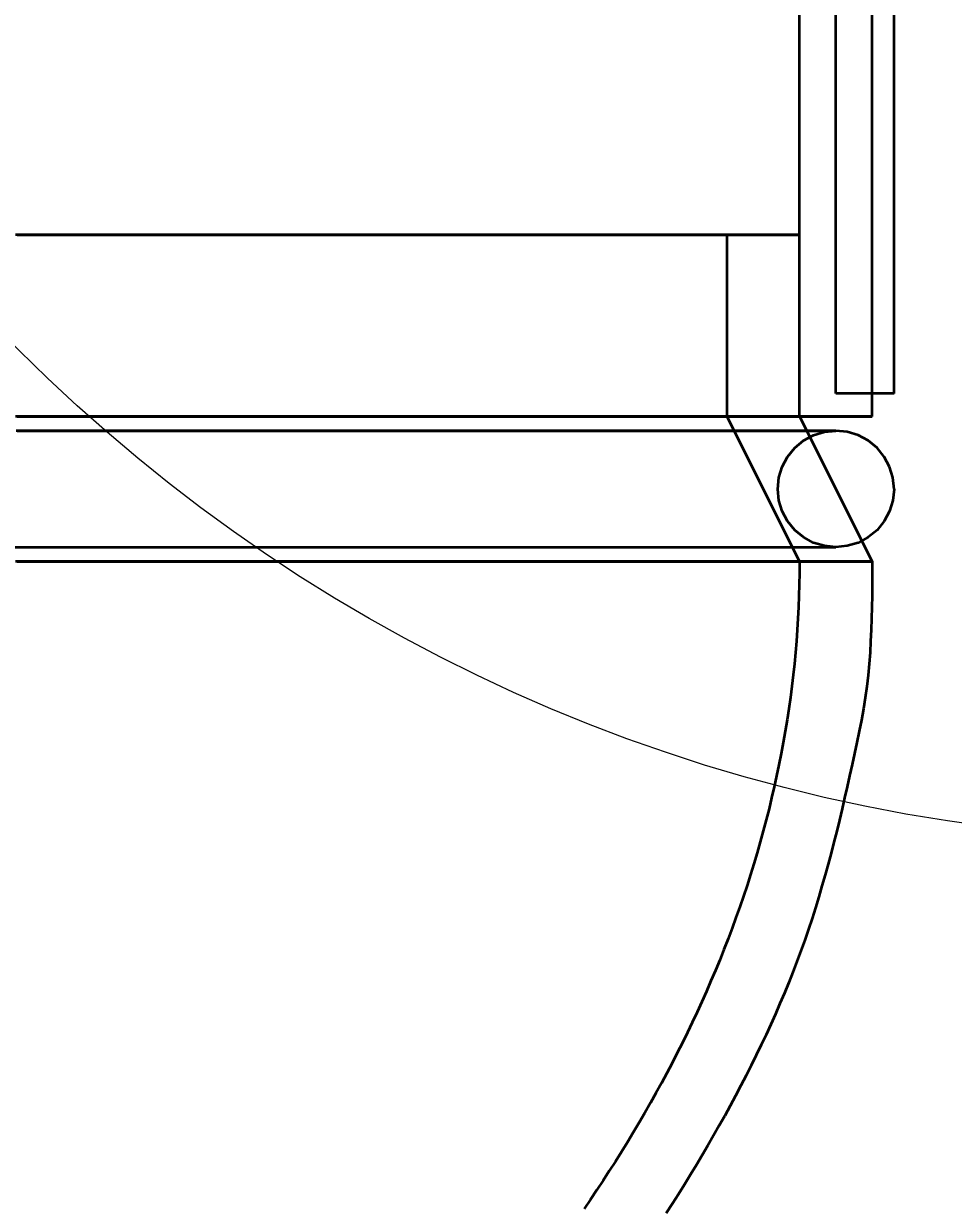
# Model space of a CAD drawing. Header units: millimetres. Extents: x 0 to 2208, y 0 to 420.
# Drawn here: x 199.51 to 203.6, y 151.53 to 156.75 of the extents above; entities that cross this region are included whole.
import ezdxf

# ---------------------------------------------------------------- set-up
doc = ezdxf.new("R2010")
doc.units = ezdxf.units.MM
doc.linetypes.add('IRAM-E-TRAZOS', pattern=[5, 4, -1])
for name, color, linetype, lineweight in [('01-VISIBLE', 7, 'CONTINUOUS', 70), ('02-OCULTA', 4, 'IRAM-E-TRAZOS', 35), ('04-COTA', 3, 'CONTINUOUS', 18), ('08-FINA', 5, 'CONTINUOUS', 18)]:
    doc.layers.add(name, color=color, linetype=linetype, lineweight=lineweight)
doc.styles.add('ISO3098', font='isocpeur.ttf')
doc.dimstyles.new('FLAMA-IRAM', dxfattribs={"dimtxt": 3.5, "dimasz": 3.5, "dimexe": 2, "dimexo": 1.5, "dimgap": 1, "dimtad": 1, "dimdec": 1, "dimtxsty": 'ISO3098', "dimblk": 'IRAM_FLECHA', "dimblk1": 'IRAM_FLECHA', "dimblk2": 'IRAM_FLECHA', "dimcen": 2.5, "dimclrd": 256, "dimclre": 256, "dimclrt": 256, "dimazin": 3, "dimtfac": 1, "dimtmove": 0, "dimatfit": 3, "dimlwd": 18, "dimlwe": 18})

# ---------------------------------------------------------------- blocks, each defined once
blk = doc.blocks.new('IRAM_FLECHA')
blk.add_solid([(0, 0), (-1, 0.125), (-1, -0.125)])

msp = doc.modelspace()

# ---------------------------------------------------------------- linework, layer by layer
at = {"layer": '01-VISIBLE'}
for radius in [15, 10.8, 10.6]:
    msp.add_circle((206.5159, 158.7659), radius, dxfattribs=at)
at = {"layer": '02-OCULTA'}
for p, q in [((202.9259, 155.0159), (202.9259, 204.3159)), ((203.0859, 155.1159), (203.0859, 204.2159)), ((203.0859, 155.1159), (203.0859, 204.2159)), ((203.2459, 155.0159), (203.2459, 204.2159)), ((203.3419, 155.1159), (203.3419, 204.2159)), ((203.3419, 155.1159), (203.3419, 173.4263)), ((202.6059, 155.8159), (202.6059, 155.0159)), ((202.9259, 155.0159), (202.9259, 155.8159)), ((203.3419, 155.1159), (203.0859, 155.1159)), ((203.3419, 155.1159), (203.0859, 155.1159)), ((202.6059, 155.0159), (202.9259, 154.3759)), ((202.9259, 155.0159), (203.2459, 154.3759))]:
    msp.add_line(p, q, dxfattribs=at)
for points in [[(202.9259, 155.8159), (202.8759, 155.8159), (202.8259, 155.8159), (202.7759, 155.8159), (202.7259, 155.8159), (202.6758, 155.8159), (202.6258, 155.8159), (202.5758, 155.8159), (202.5258, 155.8159), (202.4758, 155.8159), (202.4258, 155.8159), (202.3757, 155.8159), (202.3257, 155.8159), (202.2757, 155.8159), (202.2257, 155.8159), (202.1757, 155.8159), (202.1256, 155.8159), (202.0756, 155.8159), (202.0256, 155.8159), (201.9756, 155.8159), (201.9256, 155.8159), (201.8755, 155.8159), (201.8255, 155.8159), (201.7755, 155.8159), (201.7255, 155.8159), (201.6755, 155.8159), (201.6255, 155.8159), (201.5754, 155.8159), (201.5254, 155.8159), (201.4754, 155.8159), (201.4254, 155.8159), (201.3754, 155.8159), (201.3253, 155.8159), (201.2753, 155.8159), (201.2253, 155.8159), (201.1753, 155.8159), (201.1253, 155.8159), (201.0753, 155.8159), (201.0252, 155.8159), (200.9752, 155.8159), (200.9252, 155.8159), (200.8752, 155.8159), (200.8252, 155.8159), (200.7751, 155.8159), (200.7251, 155.8159), (200.6751, 155.8159), (200.6251, 155.8159), (200.5751, 155.8159), (200.525, 155.8159), (200.475, 155.8159), (200.425, 155.8159), (200.375, 155.8159), (200.325, 155.8159), (200.275, 155.8159), (200.2249, 155.8159), (200.1749, 155.8159), (200.1249, 155.8159), (200.0749, 155.8159), (200.0249, 155.8159), (199.9748, 155.8159), (199.9248, 155.8159), (199.8748, 155.8159), (199.8248, 155.8159), (199.7748, 155.8159), (199.7248, 155.8159), (199.6747, 155.8159), (199.6247, 155.8159), (199.5747, 155.8159), (199.5247, 155.8159), (199.4747, 155.8159)], [(199.4822, 155.8159), (199.5497, 155.8159), (199.6172, 155.8159), (199.6847, 155.8159), (199.7523, 155.8159), (199.8198, 155.8159), (199.8873, 155.8159), (199.9548, 155.8159), (200.0224, 155.8159), (200.0899, 155.8159), (200.1574, 155.8159), (200.2249, 155.8159), (200.2925, 155.8159), (200.36, 155.8159), (200.4275, 155.8159), (200.495, 155.8159), (200.5626, 155.8159), (200.6301, 155.8159), (200.6976, 155.8159), (200.7651, 155.8159), (200.8327, 155.8159), (200.9002, 155.8159), (200.9677, 155.8159), (201.0352, 155.8159), (201.1028, 155.8159), (201.1703, 155.8159), (201.2378, 155.8159), (201.3053, 155.8159), (201.3729, 155.8159), (201.4404, 155.8159), (201.5079, 155.8159), (201.5754, 155.8159), (201.643, 155.8159), (201.7105, 155.8159), (201.778, 155.8159), (201.8455, 155.8159), (201.9131, 155.8159), (201.9806, 155.8159), (202.0481, 155.8159), (202.1156, 155.8159), (202.1832, 155.8159), (202.2507, 155.8159), (202.3182, 155.8159), (202.3857, 155.8159), (202.4533, 155.8159), (202.5208, 155.8159), (202.5883, 155.8159), (202.6558, 155.8159), (202.7234, 155.8159), (202.7909, 155.8159), (202.8584, 155.8159), (202.9259, 155.8159)], [(202.6059, 155.8159), (202.5558, 155.8159), (202.5057, 155.8159), (202.4555, 155.8159), (202.4054, 155.8159), (202.3553, 155.8159), (202.3051, 155.8159), (202.255, 155.8159), (202.2049, 155.8159), (202.1547, 155.8159), (202.1046, 155.8159), (202.0545, 155.8159), (202.0043, 155.8159), (201.9542, 155.8159), (201.9041, 155.8159), (201.8539, 155.8159), (201.8038, 155.8159), (201.7537, 155.8159), (201.7035, 155.8159), (201.6534, 155.8159), (201.6033, 155.8159), (201.5531, 155.8159), (201.503, 155.8159), (201.4529, 155.8159), (201.4027, 155.8159), (201.3526, 155.8159), (201.3025, 155.8159), (201.2523, 155.8159), (201.2022, 155.8159), (201.1521, 155.8159), (201.1019, 155.8159), (201.0518, 155.8159), (201.0017, 155.8159), (200.9515, 155.8159), (200.9014, 155.8159), (200.8513, 155.8159), (200.8011, 155.8159), (200.751, 155.8159), (200.7009, 155.8159), (200.6507, 155.8159), (200.6006, 155.8159), (200.5505, 155.8159), (200.5003, 155.8159), (200.4502, 155.8159), (200.4001, 155.8159), (200.3499, 155.8159), (200.2998, 155.8159), (200.2497, 155.8159), (200.1995, 155.8159), (200.1494, 155.8159), (200.0993, 155.8159), (200.0492, 155.8159), (199.999, 155.8159), (199.9489, 155.8159), (199.8988, 155.8159), (199.8486, 155.8159), (199.7985, 155.8159), (199.7484, 155.8159), (199.6982, 155.8159), (199.6481, 155.8159), (199.598, 155.8159), (199.5478, 155.8159), (199.4977, 155.8159)], [(199.5075, 155.8159), (199.5734, 155.8159), (199.6393, 155.8159), (199.7052, 155.8159), (199.7712, 155.8159), (199.8371, 155.8159), (199.903, 155.8159), (199.9689, 155.8159), (200.0349, 155.8159), (200.1008, 155.8159), (200.1667, 155.8159), (200.2326, 155.8159), (200.2986, 155.8159), (200.3645, 155.8159), (200.4304, 155.8159), (200.4963, 155.8159), (200.5623, 155.8159), (200.6282, 155.8159), (200.6941, 155.8159), (200.76, 155.8159), (200.826, 155.8159), (200.8919, 155.8159), (200.9578, 155.8159), (201.0237, 155.8159), (201.0897, 155.8159), (201.1556, 155.8159), (201.2215, 155.8159), (201.2874, 155.8159), (201.3534, 155.8159), (201.4193, 155.8159), (201.4852, 155.8159), (201.5511, 155.8159), (201.6171, 155.8159), (201.683, 155.8159), (201.7489, 155.8159), (201.8148, 155.8159), (201.8808, 155.8159), (201.9467, 155.8159), (202.0126, 155.8159), (202.0785, 155.8159), (202.1445, 155.8159), (202.2104, 155.8159), (202.2763, 155.8159), (202.3422, 155.8159), (202.4082, 155.8159), (202.4741, 155.8159), (202.54, 155.8159), (202.6059, 155.8159)], [(202.9259, 155.0159), (202.8759, 155.0159), (202.8259, 155.0159), (202.7759, 155.0159), (202.7259, 155.0159), (202.6758, 155.0159), (202.6258, 155.0159), (202.5758, 155.0159), (202.5258, 155.0159), (202.4758, 155.0159), (202.4258, 155.0159), (202.3757, 155.0159), (202.3257, 155.0159), (202.2757, 155.0159), (202.2257, 155.0159), (202.1757, 155.0159), (202.1256, 155.0159), (202.0756, 155.0159), (202.0256, 155.0159), (201.9756, 155.0159), (201.9256, 155.0159), (201.8755, 155.0159), (201.8255, 155.0159), (201.7755, 155.0159), (201.7255, 155.0159), (201.6755, 155.0159), (201.6255, 155.0159), (201.5754, 155.0159), (201.5254, 155.0159), (201.4754, 155.0159), (201.4254, 155.0159), (201.3754, 155.0159), (201.3253, 155.0159), (201.2753, 155.0159), (201.2253, 155.0159), (201.1753, 155.0159), (201.1253, 155.0159), (201.0753, 155.0159), (201.0252, 155.0159), (200.9752, 155.0159), (200.9252, 155.0159), (200.8752, 155.0159), (200.8252, 155.0159), (200.7751, 155.0159), (200.7251, 155.0159), (200.6751, 155.0159), (200.6251, 155.0159), (200.5751, 155.0159), (200.525, 155.0159), (200.475, 155.0159), (200.425, 155.0159), (200.375, 155.0159), (200.325, 155.0159), (200.275, 155.0159), (200.2249, 155.0159), (200.1749, 155.0159), (200.1249, 155.0159), (200.0749, 155.0159), (200.0249, 155.0159), (199.9748, 155.0159), (199.9248, 155.0159), (199.8748, 155.0159), (199.8248, 155.0159), (199.7748, 155.0159), (199.7248, 155.0159), (199.6747, 155.0159), (199.6247, 155.0159), (199.5747, 155.0159), (199.5247, 155.0159), (199.4747, 155.0159)], [(202.9259, 155.0159), (202.8759, 155.0159), (202.8259, 155.0159), (202.7759, 155.0159), (202.7259, 155.0159), (202.6758, 155.0159), (202.6258, 155.0159), (202.5758, 155.0159), (202.5258, 155.0159), (202.4758, 155.0159), (202.4258, 155.0159), (202.3757, 155.0159), (202.3257, 155.0159), (202.2757, 155.0159), (202.2257, 155.0159), (202.1757, 155.0159), (202.1256, 155.0159), (202.0756, 155.0159), (202.0256, 155.0159), (201.9756, 155.0159), (201.9256, 155.0159), (201.8755, 155.0159), (201.8255, 155.0159), (201.7755, 155.0159), (201.7255, 155.0159), (201.6755, 155.0159), (201.6255, 155.0159), (201.5754, 155.0159), (201.5254, 155.0159), (201.4754, 155.0159), (201.4254, 155.0159), (201.3754, 155.0159), (201.3253, 155.0159), (201.2753, 155.0159), (201.2253, 155.0159), (201.1753, 155.0159), (201.1253, 155.0159), (201.0753, 155.0159), (201.0252, 155.0159), (200.9752, 155.0159), (200.9252, 155.0159), (200.8752, 155.0159), (200.8252, 155.0159), (200.7751, 155.0159), (200.7251, 155.0159), (200.6751, 155.0159), (200.6251, 155.0159), (200.5751, 155.0159), (200.525, 155.0159), (200.475, 155.0159), (200.425, 155.0159), (200.375, 155.0159), (200.325, 155.0159), (200.275, 155.0159), (200.2249, 155.0159), (200.1749, 155.0159), (200.1249, 155.0159), (200.0749, 155.0159), (200.0249, 155.0159), (199.9748, 155.0159), (199.9248, 155.0159), (199.8748, 155.0159), (199.8248, 155.0159), (199.7748, 155.0159), (199.7248, 155.0159), (199.6747, 155.0159), (199.6247, 155.0159), (199.5747, 155.0159), (199.5247, 155.0159), (199.4747, 155.0159)], [(199.4822, 155.0159), (199.5497, 155.0159), (199.6172, 155.0159), (199.6847, 155.0159), (199.7523, 155.0159), (199.8198, 155.0159), (199.8873, 155.0159), (199.9548, 155.0159), (200.0224, 155.0159), (200.0899, 155.0159), (200.1574, 155.0159), (200.2249, 155.0159), (200.2925, 155.0159), (200.36, 155.0159), (200.4275, 155.0159), (200.495, 155.0159), (200.5626, 155.0159), (200.6301, 155.0159), (200.6976, 155.0159), (200.7651, 155.0159), (200.8327, 155.0159), (200.9002, 155.0159), (200.9677, 155.0159), (201.0352, 155.0159), (201.1028, 155.0159), (201.1703, 155.0159), (201.2378, 155.0159), (201.3053, 155.0159), (201.3729, 155.0159), (201.4404, 155.0159), (201.5079, 155.0159), (201.5754, 155.0159), (201.643, 155.0159), (201.7105, 155.0159), (201.778, 155.0159), (201.8455, 155.0159), (201.9131, 155.0159), (201.9806, 155.0159), (202.0481, 155.0159), (202.1156, 155.0159), (202.1832, 155.0159), (202.2507, 155.0159), (202.3182, 155.0159), (202.3857, 155.0159), (202.4533, 155.0159), (202.5208, 155.0159), (202.5883, 155.0159), (202.6558, 155.0159), (202.7234, 155.0159), (202.7909, 155.0159), (202.8584, 155.0159), (202.9259, 155.0159)], [(199.4822, 155.0159), (199.5497, 155.0159), (199.6172, 155.0159), (199.6847, 155.0159), (199.7523, 155.0159), (199.8198, 155.0159), (199.8873, 155.0159), (199.9548, 155.0159), (200.0224, 155.0159), (200.0899, 155.0159), (200.1574, 155.0159), (200.2249, 155.0159), (200.2925, 155.0159), (200.36, 155.0159), (200.4275, 155.0159), (200.495, 155.0159), (200.5626, 155.0159), (200.6301, 155.0159), (200.6976, 155.0159), (200.7651, 155.0159), (200.8327, 155.0159), (200.9002, 155.0159), (200.9677, 155.0159), (201.0352, 155.0159), (201.1028, 155.0159), (201.1703, 155.0159), (201.2378, 155.0159), (201.3053, 155.0159), (201.3729, 155.0159), (201.4404, 155.0159), (201.5079, 155.0159), (201.5754, 155.0159), (201.643, 155.0159), (201.7105, 155.0159), (201.778, 155.0159), (201.8455, 155.0159), (201.9131, 155.0159), (201.9806, 155.0159), (202.0481, 155.0159), (202.1156, 155.0159), (202.1832, 155.0159), (202.2507, 155.0159), (202.3182, 155.0159), (202.3857, 155.0159), (202.4533, 155.0159), (202.5208, 155.0159), (202.5883, 155.0159), (202.6558, 155.0159), (202.7234, 155.0159), (202.7909, 155.0159), (202.8584, 155.0159), (202.9259, 155.0159)], [(203.2459, 155.0159), (203.1958, 155.0159), (203.1458, 155.0159), (203.0957, 155.0159), (203.0456, 155.0159), (202.9955, 155.0159), (202.9454, 155.0159), (202.8953, 155.0159), (202.8452, 155.0159), (202.7951, 155.0159), (202.745, 155.0159), (202.6949, 155.0159), (202.6449, 155.0159), (202.5948, 155.0159), (202.5447, 155.0159), (202.4946, 155.0159), (202.4445, 155.0159), (202.3944, 155.0159), (202.3443, 155.0159), (202.2942, 155.0159), (202.2441, 155.0159), (202.194, 155.0159), (202.1439, 155.0159), (202.0939, 155.0159), (202.0438, 155.0159), (201.9937, 155.0159), (201.9436, 155.0159), (201.8935, 155.0159), (201.8434, 155.0159), (201.7933, 155.0159), (201.7432, 155.0159), (201.6931, 155.0159), (201.643, 155.0159), (201.5929, 155.0159), (201.5429, 155.0159), (201.4928, 155.0159), (201.4427, 155.0159), (201.3926, 155.0159), (201.3425, 155.0159), (201.2924, 155.0159), (201.2423, 155.0159), (201.1922, 155.0159), (201.1421, 155.0159), (201.092, 155.0159), (201.042, 155.0159), (200.9919, 155.0159), (200.9418, 155.0159), (200.8917, 155.0159), (200.8416, 155.0159), (200.7915, 155.0159), (200.7414, 155.0159), (200.6913, 155.0159), (200.6412, 155.0159), (200.5911, 155.0159), (200.541, 155.0159), (200.491, 155.0159), (200.4409, 155.0159), (200.3908, 155.0159), (200.3407, 155.0159), (200.2906, 155.0159), (200.2405, 155.0159), (200.1904, 155.0159), (200.1403, 155.0159), (200.0902, 155.0159), (200.0401, 155.0159), (199.99, 155.0159), (199.94, 155.0159), (199.8899, 155.0159), (199.8398, 155.0159), (199.7897, 155.0159), (199.7396, 155.0159), (199.6895, 155.0159), (199.6394, 155.0159), (199.5893, 155.0159), (199.5392, 155.0159), (199.4891, 155.0159)], [(199.4947, 155.0159), (199.5447, 155.0159), (199.5947, 155.0159), (199.6448, 155.0159), (199.6948, 155.0159), (199.7448, 155.0159), (199.7948, 155.0159), (199.8448, 155.0159), (199.8948, 155.0159), (199.9449, 155.0159), (199.9949, 155.0159), (200.0449, 155.0159), (200.0949, 155.0159), (200.1449, 155.0159), (200.1949, 155.0159), (200.245, 155.0159), (200.295, 155.0159), (200.345, 155.0159), (200.395, 155.0159), (200.445, 155.0159), (200.495, 155.0159), (200.5451, 155.0159), (200.5951, 155.0159), (200.6451, 155.0159), (200.6951, 155.0159), (200.7451, 155.0159), (200.7951, 155.0159), (200.8452, 155.0159), (200.8952, 155.0159), (200.9452, 155.0159), (200.9952, 155.0159), (201.0452, 155.0159), (201.0952, 155.0159), (201.1452, 155.0159), (201.1953, 155.0159), (201.2453, 155.0159), (201.2953, 155.0159), (201.3453, 155.0159), (201.3953, 155.0159), (201.4453, 155.0159), (201.4954, 155.0159), (201.5454, 155.0159), (201.5954, 155.0159), (201.6454, 155.0159), (201.6954, 155.0159), (201.7454, 155.0159), (201.7955, 155.0159), (201.8455, 155.0159), (201.8955, 155.0159), (201.9455, 155.0159), (201.9955, 155.0159), (202.0455, 155.0159), (202.0956, 155.0159), (202.1456, 155.0159), (202.1956, 155.0159), (202.2456, 155.0159), (202.2956, 155.0159), (202.3456, 155.0159), (202.3957, 155.0159), (202.4457, 155.0159), (202.4957, 155.0159), (202.5457, 155.0159), (202.5957, 155.0159), (202.6457, 155.0159), (202.6958, 155.0159), (202.7458, 155.0159), (202.7958, 155.0159), (202.8458, 155.0159), (202.8958, 155.0159), (202.9458, 155.0159), (202.9959, 155.0159), (203.0459, 155.0159), (203.0959, 155.0159), (203.1459, 155.0159), (203.1959, 155.0159), (203.2459, 155.0159)], [(202.6059, 155.0159), (202.5558, 155.0159), (202.5057, 155.0159), (202.4555, 155.0159), (202.4054, 155.0159), (202.3553, 155.0159), (202.3051, 155.0159), (202.255, 155.0159), (202.2049, 155.0159), (202.1547, 155.0159), (202.1046, 155.0159), (202.0545, 155.0159), (202.0043, 155.0159), (201.9542, 155.0159), (201.9041, 155.0159), (201.8539, 155.0159), (201.8038, 155.0159), (201.7537, 155.0159), (201.7035, 155.0159), (201.6534, 155.0159), (201.6033, 155.0159), (201.5531, 155.0159), (201.503, 155.0159), (201.4529, 155.0159), (201.4027, 155.0159), (201.3526, 155.0159), (201.3025, 155.0159), (201.2523, 155.0159), (201.2022, 155.0159), (201.1521, 155.0159), (201.1019, 155.0159), (201.0518, 155.0159), (201.0017, 155.0159), (200.9515, 155.0159), (200.9014, 155.0159), (200.8513, 155.0159), (200.8011, 155.0159), (200.751, 155.0159), (200.7009, 155.0159), (200.6507, 155.0159), (200.6006, 155.0159), (200.5505, 155.0159), (200.5003, 155.0159), (200.4502, 155.0159), (200.4001, 155.0159), (200.3499, 155.0159), (200.2998, 155.0159), (200.2497, 155.0159), (200.1995, 155.0159), (200.1494, 155.0159), (200.0993, 155.0159), (200.0492, 155.0159), (199.999, 155.0159), (199.9489, 155.0159), (199.8988, 155.0159), (199.8486, 155.0159), (199.7985, 155.0159), (199.7484, 155.0159), (199.6982, 155.0159), (199.6481, 155.0159), (199.598, 155.0159), (199.5478, 155.0159), (199.4977, 155.0159)], [(199.5075, 155.0159), (199.5734, 155.0159), (199.6393, 155.0159), (199.7052, 155.0159), (199.7712, 155.0159), (199.8371, 155.0159), (199.903, 155.0159), (199.9689, 155.0159), (200.0349, 155.0159), (200.1008, 155.0159), (200.1667, 155.0159), (200.2326, 155.0159), (200.2986, 155.0159), (200.3645, 155.0159), (200.4304, 155.0159), (200.4963, 155.0159), (200.5623, 155.0159), (200.6282, 155.0159), (200.6941, 155.0159), (200.76, 155.0159), (200.826, 155.0159), (200.8919, 155.0159), (200.9578, 155.0159), (201.0237, 155.0159), (201.0897, 155.0159), (201.1556, 155.0159), (201.2215, 155.0159), (201.2874, 155.0159), (201.3534, 155.0159), (201.4193, 155.0159), (201.4852, 155.0159), (201.5511, 155.0159), (201.6171, 155.0159), (201.683, 155.0159), (201.7489, 155.0159), (201.8148, 155.0159), (201.8808, 155.0159), (201.9467, 155.0159), (202.0126, 155.0159), (202.0785, 155.0159), (202.1445, 155.0159), (202.2104, 155.0159), (202.2763, 155.0159), (202.3422, 155.0159), (202.4082, 155.0159), (202.4741, 155.0159), (202.54, 155.0159), (202.6059, 155.0159)], [(203.0859, 154.9519), (203.0358, 154.9519), (202.9857, 154.9519), (202.9356, 154.9519), (202.8855, 154.9519), (202.8354, 154.9519), (202.7852, 154.9519), (202.7351, 154.9519), (202.685, 154.9519), (202.6349, 154.9519), (202.5847, 154.9519), (202.5346, 154.9519), (202.4845, 154.9519), (202.4344, 154.9519), (202.3843, 154.9519), (202.3341, 154.9519), (202.284, 154.9519), (202.2339, 154.9519), (202.1838, 154.9519), (202.1336, 154.9519), (202.0835, 154.9519), (202.0334, 154.9519), (201.9833, 154.9519), (201.9331, 154.9519), (201.883, 154.9519), (201.8329, 154.9519), (201.7828, 154.9519), (201.7327, 154.9519), (201.6825, 154.9519), (201.6324, 154.9519), (201.5823, 154.9519), (201.5322, 154.9519), (201.482, 154.9519), (201.4319, 154.9519), (201.3818, 154.9519), (201.3317, 154.9519), (201.2815, 154.9519), (201.2314, 154.9519), (201.1813, 154.9519), (201.1312, 154.9519), (201.081, 154.9519), (201.0309, 154.9519), (200.9808, 154.9519), (200.9307, 154.9519), (200.8806, 154.9519), (200.8304, 154.9519), (200.7803, 154.9519), (200.7302, 154.9519), (200.6801, 154.9519), (200.6299, 154.9519), (200.5798, 154.9519), (200.5297, 154.9519), (200.4796, 154.9519), (200.4295, 154.9519), (200.3793, 154.9519), (200.3292, 154.9519), (200.2791, 154.9519), (200.229, 154.9519), (200.1788, 154.9519), (200.1287, 154.9519), (200.0786, 154.9519), (200.0285, 154.9519), (199.9784, 154.9519), (199.9282, 154.9519), (199.8781, 154.9519), (199.828, 154.9519), (199.7779, 154.9519), (199.7277, 154.9519), (199.6776, 154.9519), (199.6275, 154.9519), (199.5774, 154.9519), (199.5273, 154.9519), (199.4771, 154.9519)], [(199.482, 154.9519), (199.532, 154.9519), (199.5821, 154.9519), (199.6321, 154.9519), (199.6822, 154.9519), (199.7323, 154.9519), (199.7823, 154.9519), (199.8324, 154.9519), (199.8824, 154.9519), (199.9325, 154.9519), (199.9825, 154.9519), (200.0326, 154.9519), (200.0826, 154.9519), (200.1327, 154.9519), (200.1828, 154.9519), (200.2328, 154.9519), (200.2829, 154.9519), (200.3329, 154.9519), (200.383, 154.9519), (200.433, 154.9519), (200.4831, 154.9519), (200.5331, 154.9519), (200.5832, 154.9519), (200.6332, 154.9519), (200.6833, 154.9519), (200.7334, 154.9519), (200.7834, 154.9519), (200.8335, 154.9519), (200.8835, 154.9519), (200.9336, 154.9519), (200.9836, 154.9519), (201.0337, 154.9519), (201.0837, 154.9519), (201.1338, 154.9519), (201.1838, 154.9519), (201.2339, 154.9519), (201.284, 154.9519), (201.334, 154.9519), (201.3841, 154.9519), (201.4341, 154.9519), (201.4842, 154.9519), (201.5342, 154.9519), (201.5843, 154.9519), (201.6343, 154.9519), (201.6844, 154.9519), (201.7345, 154.9519), (201.7845, 154.9519), (201.8346, 154.9519), (201.8846, 154.9519), (201.9347, 154.9519), (201.9847, 154.9519), (202.0348, 154.9519), (202.0848, 154.9519), (202.1349, 154.9519), (202.1849, 154.9519), (202.235, 154.9519), (202.2851, 154.9519), (202.3351, 154.9519), (202.3852, 154.9519), (202.4352, 154.9519), (202.4853, 154.9519), (202.5353, 154.9519), (202.5854, 154.9519), (202.6354, 154.9519), (202.6855, 154.9519), (202.7356, 154.9519), (202.7856, 154.9519), (202.8357, 154.9519), (202.8857, 154.9519), (202.9358, 154.9519), (202.9858, 154.9519), (203.0359, 154.9519), (203.0859, 154.9519)], [(203.0859, 154.4399), (203.036, 154.4449), (202.988, 154.4594), (202.9437, 154.4831), (202.9049, 154.5149), (202.8731, 154.5537), (202.8494, 154.598), (202.8349, 154.646), (202.8299, 154.6959), (202.8349, 154.7459), (202.8494, 154.7939), (202.8731, 154.8382), (202.9049, 154.877), (202.9437, 154.9088), (202.988, 154.9325), (203.036, 154.947), (203.0859, 154.9519)], [(203.3419, 154.6959), (203.337, 154.7459), (203.3225, 154.7939), (203.2988, 154.8382), (203.267, 154.877), (203.2282, 154.9088), (203.1839, 154.9325), (203.1359, 154.947), (203.0859, 154.9519)], [(203.3419, 154.6959), (203.337, 154.646), (203.3225, 154.598), (203.2988, 154.5537), (203.267, 154.5149), (203.2282, 154.4831), (203.1839, 154.4594), (203.1359, 154.4449), (203.0859, 154.4399)], [(199.4647, 154.4399), (199.533, 154.4399), (199.6014, 154.4399), (199.6697, 154.4399), (199.738, 154.4399), (199.8063, 154.4399), (199.8747, 154.4399), (199.943, 154.4399), (200.0113, 154.4399), (200.0796, 154.4399), (200.148, 154.4399), (200.2163, 154.4399), (200.2846, 154.4399), (200.3529, 154.4399), (200.4213, 154.4399), (200.4896, 154.4399), (200.5579, 154.4399), (200.6262, 154.4399), (200.6946, 154.4399), (200.7629, 154.4399), (200.8312, 154.4399), (200.8995, 154.4399), (200.9679, 154.4399), (201.0362, 154.4399), (201.1045, 154.4399), (201.1728, 154.4399), (201.2412, 154.4399), (201.3095, 154.4399), (201.3778, 154.4399), (201.4461, 154.4399), (201.5145, 154.4399), (201.5828, 154.4399), (201.6511, 154.4399), (201.7194, 154.4399), (201.7878, 154.4399), (201.8561, 154.4399), (201.9244, 154.4399), (201.9927, 154.4399), (202.0611, 154.4399), (202.1294, 154.4399), (202.1977, 154.4399), (202.266, 154.4399), (202.3344, 154.4399), (202.4027, 154.4399), (202.471, 154.4399), (202.5393, 154.4399), (202.6077, 154.4399), (202.676, 154.4399), (202.7443, 154.4399), (202.8126, 154.4399), (202.881, 154.4399), (202.9493, 154.4399), (203.0176, 154.4399), (203.0859, 154.4399)], [(199.482, 154.4399), (199.532, 154.4399), (199.5821, 154.4399), (199.6321, 154.4399), (199.6822, 154.4399), (199.7323, 154.4399), (199.7823, 154.4399), (199.8324, 154.4399), (199.8824, 154.4399), (199.9325, 154.4399), (199.9825, 154.4399), (200.0326, 154.4399), (200.0826, 154.4399), (200.1327, 154.4399), (200.1828, 154.4399), (200.2328, 154.4399), (200.2829, 154.4399), (200.3329, 154.4399), (200.383, 154.4399), (200.433, 154.4399), (200.4831, 154.4399), (200.5331, 154.4399), (200.5832, 154.4399), (200.6332, 154.4399), (200.6833, 154.4399), (200.7334, 154.4399), (200.7834, 154.4399), (200.8335, 154.4399), (200.8835, 154.4399), (200.9336, 154.4399), (200.9836, 154.4399), (201.0337, 154.4399), (201.0837, 154.4399), (201.1338, 154.4399), (201.1838, 154.4399), (201.2339, 154.4399), (201.284, 154.4399), (201.334, 154.4399), (201.3841, 154.4399), (201.4341, 154.4399), (201.4842, 154.4399), (201.5342, 154.4399), (201.5843, 154.4399), (201.6343, 154.4399), (201.6844, 154.4399), (201.7345, 154.4399), (201.7845, 154.4399), (201.8346, 154.4399), (201.8846, 154.4399), (201.9347, 154.4399), (201.9847, 154.4399), (202.0348, 154.4399), (202.0848, 154.4399), (202.1349, 154.4399), (202.1849, 154.4399), (202.235, 154.4399), (202.2851, 154.4399), (202.3351, 154.4399), (202.3852, 154.4399), (202.4352, 154.4399), (202.4853, 154.4399), (202.5353, 154.4399), (202.5854, 154.4399), (202.6354, 154.4399), (202.6855, 154.4399), (202.7356, 154.4399), (202.7856, 154.4399), (202.8357, 154.4399), (202.8857, 154.4399), (202.9358, 154.4399), (202.9858, 154.4399), (203.0359, 154.4399), (203.0859, 154.4399)], [(202.9259, 154.3759), (202.8759, 154.3759), (202.8259, 154.3759), (202.7759, 154.3759), (202.7259, 154.3759), (202.6758, 154.3759), (202.6258, 154.3759), (202.5758, 154.3759), (202.5258, 154.3759), (202.4758, 154.3759), (202.4258, 154.3759), (202.3757, 154.3759), (202.3257, 154.3759), (202.2757, 154.3759), (202.2257, 154.3759), (202.1757, 154.3759), (202.1256, 154.3759), (202.0756, 154.3759), (202.0256, 154.3759), (201.9756, 154.3759), (201.9256, 154.3759), (201.8755, 154.3759), (201.8255, 154.3759), (201.7755, 154.3759), (201.7255, 154.3759), (201.6755, 154.3759), (201.6255, 154.3759), (201.5754, 154.3759), (201.5254, 154.3759), (201.4754, 154.3759), (201.4254, 154.3759), (201.3754, 154.3759), (201.3253, 154.3759), (201.2753, 154.3759), (201.2253, 154.3759), (201.1753, 154.3759), (201.1253, 154.3759), (201.0753, 154.3759), (201.0252, 154.3759), (200.9752, 154.3759), (200.9252, 154.3759), (200.8752, 154.3759), (200.8252, 154.3759), (200.7751, 154.3759), (200.7251, 154.3759), (200.6751, 154.3759), (200.6251, 154.3759), (200.5751, 154.3759), (200.525, 154.3759), (200.475, 154.3759), (200.425, 154.3759), (200.375, 154.3759), (200.325, 154.3759), (200.275, 154.3759), (200.2249, 154.3759), (200.1749, 154.3759), (200.1249, 154.3759), (200.0749, 154.3759), (200.0249, 154.3759), (199.9748, 154.3759), (199.9248, 154.3759), (199.8748, 154.3759), (199.8248, 154.3759), (199.7748, 154.3759), (199.7248, 154.3759), (199.6747, 154.3759), (199.6247, 154.3759), (199.5747, 154.3759), (199.5247, 154.3759), (199.4747, 154.3759)], [(199.4822, 154.3759), (199.5497, 154.3759), (199.6172, 154.3759), (199.6847, 154.3759), (199.7523, 154.3759), (199.8198, 154.3759), (199.8873, 154.3759), (199.9548, 154.3759), (200.0224, 154.3759), (200.0899, 154.3759), (200.1574, 154.3759), (200.2249, 154.3759), (200.2925, 154.3759), (200.36, 154.3759), (200.4275, 154.3759), (200.495, 154.3759), (200.5626, 154.3759), (200.6301, 154.3759), (200.6976, 154.3759), (200.7651, 154.3759), (200.8327, 154.3759), (200.9002, 154.3759), (200.9677, 154.3759), (201.0352, 154.3759), (201.1028, 154.3759), (201.1703, 154.3759), (201.2378, 154.3759), (201.3053, 154.3759), (201.3729, 154.3759), (201.4404, 154.3759), (201.5079, 154.3759), (201.5754, 154.3759), (201.643, 154.3759), (201.7105, 154.3759), (201.778, 154.3759), (201.8455, 154.3759), (201.9131, 154.3759), (201.9806, 154.3759), (202.0481, 154.3759), (202.1156, 154.3759), (202.1832, 154.3759), (202.2507, 154.3759), (202.3182, 154.3759), (202.3857, 154.3759), (202.4533, 154.3759), (202.5208, 154.3759), (202.5883, 154.3759), (202.6558, 154.3759), (202.7234, 154.3759), (202.7909, 154.3759), (202.8584, 154.3759), (202.9259, 154.3759)], [(199.4881, 154.3759), (199.5382, 154.3759), (199.5883, 154.3759), (199.6384, 154.3759), (199.6885, 154.3759), (199.7386, 154.3759), (199.7887, 154.3759), (199.8388, 154.3759), (199.8889, 154.3759), (199.939, 154.3759), (199.9891, 154.3759), (200.0392, 154.3759), (200.0893, 154.3759), (200.1394, 154.3759), (200.1895, 154.3759), (200.2396, 154.3759), (200.2897, 154.3759), (200.3398, 154.3759), (200.3899, 154.3759), (200.4401, 154.3759), (200.4902, 154.3759), (200.5403, 154.3759), (200.5904, 154.3759), (200.6405, 154.3759), (200.6906, 154.3759), (200.7407, 154.3759), (200.7908, 154.3759), (200.8409, 154.3759), (200.891, 154.3759), (200.9411, 154.3759), (200.9912, 154.3759), (201.0413, 154.3759), (201.0914, 154.3759), (201.1415, 154.3759), (201.1916, 154.3759), (201.2417, 154.3759), (201.2918, 154.3759), (201.3419, 154.3759), (201.3921, 154.3759), (201.4422, 154.3759), (201.4923, 154.3759), (201.5424, 154.3759), (201.5925, 154.3759), (201.6426, 154.3759), (201.6927, 154.3759), (201.7428, 154.3759), (201.7929, 154.3759), (201.843, 154.3759), (201.8931, 154.3759), (201.9432, 154.3759), (201.9933, 154.3759), (202.0434, 154.3759), (202.0935, 154.3759), (202.1436, 154.3759), (202.1937, 154.3759), (202.2438, 154.3759), (202.2939, 154.3759), (202.344, 154.3759), (202.3942, 154.3759), (202.4443, 154.3759), (202.4944, 154.3759), (202.5445, 154.3759), (202.5946, 154.3759), (202.6447, 154.3759), (202.6948, 154.3759), (202.7449, 154.3759), (202.795, 154.3759), (202.8451, 154.3759), (202.8952, 154.3759), (202.9453, 154.3759), (202.9954, 154.3759), (203.0455, 154.3759), (203.0956, 154.3759), (203.1457, 154.3759), (203.1958, 154.3759), (203.2459, 154.3759)], [(203.2459, 154.3759), (203.1958, 154.3759), (203.1458, 154.3759), (203.0957, 154.3759), (203.0456, 154.3759), (202.9955, 154.3759), (202.9454, 154.3759), (202.8953, 154.3759), (202.8452, 154.3759), (202.7951, 154.3759), (202.745, 154.3759), (202.6949, 154.3759), (202.6449, 154.3759), (202.5948, 154.3759), (202.5447, 154.3759), (202.4946, 154.3759), (202.4445, 154.3759), (202.3944, 154.3759), (202.3443, 154.3759), (202.2942, 154.3759), (202.2441, 154.3759), (202.194, 154.3759), (202.1439, 154.3759), (202.0939, 154.3759), (202.0438, 154.3759), (201.9937, 154.3759), (201.9436, 154.3759), (201.8935, 154.3759), (201.8434, 154.3759), (201.7933, 154.3759), (201.7432, 154.3759), (201.6931, 154.3759), (201.643, 154.3759), (201.5929, 154.3759), (201.5429, 154.3759), (201.4928, 154.3759), (201.4427, 154.3759), (201.3926, 154.3759), (201.3425, 154.3759), (201.2924, 154.3759), (201.2423, 154.3759), (201.1922, 154.3759), (201.1421, 154.3759), (201.092, 154.3759), (201.042, 154.3759), (200.9919, 154.3759), (200.9418, 154.3759), (200.8917, 154.3759), (200.8416, 154.3759), (200.7915, 154.3759), (200.7414, 154.3759), (200.6913, 154.3759), (200.6412, 154.3759), (200.5911, 154.3759), (200.541, 154.3759), (200.491, 154.3759), (200.4409, 154.3759), (200.3908, 154.3759), (200.3407, 154.3759), (200.2906, 154.3759), (200.2405, 154.3759), (200.1904, 154.3759), (200.1403, 154.3759), (200.0902, 154.3759), (200.0401, 154.3759), (199.99, 154.3759), (199.94, 154.3759), (199.8899, 154.3759), (199.8398, 154.3759), (199.7897, 154.3759), (199.7396, 154.3759), (199.6895, 154.3759), (199.6394, 154.3759), (199.5893, 154.3759), (199.5392, 154.3759), (199.4891, 154.3759)], [(202.9259, 154.3759), (202.9255, 154.3259), (202.9247, 154.2759), (202.9233, 154.2259), (202.9213, 154.176), (202.9189, 154.126), (202.9157, 154.0761), (202.9122, 154.0262), (202.9079, 153.9764), (202.9031, 153.9266), (202.8978, 153.8769), (202.8918, 153.8272), (202.8856, 153.7776), (202.8784, 153.7281), (202.8709, 153.6787), (202.8628, 153.6293), (202.8541, 153.5801), (202.8451, 153.5309), (202.8353, 153.4818), (202.8251, 153.4329), (202.8143, 153.384), (202.803, 153.3353), (202.7914, 153.2867), (202.7789, 153.2382), (202.7662, 153.1899), (202.7528, 153.1417), (202.739, 153.0936), (202.7248, 153.0457), (202.7099, 152.9979), (202.6948, 152.9503), (202.6789, 152.9028), (202.6627, 152.8555), (202.646, 152.8084), (202.6287, 152.7614), (202.6112, 152.7146), (202.5929, 152.668), (202.5744, 152.6216), (202.5553, 152.5754), (202.5358, 152.5293), (202.516, 152.4834), (202.4955, 152.4378), (202.4748, 152.3922), (202.4535, 152.347), (202.4319, 152.3019), (202.4099, 152.257), (202.3874, 152.2123), (202.3646, 152.1678), (202.3413, 152.1236), (202.3177, 152.0795), (202.2937, 152.0356), (202.2692, 151.992), (202.2445, 151.9485), (202.2193, 151.9053), (202.1938, 151.8623), (202.1679, 151.8195), (202.1416, 151.7769), (202.1151, 151.7345), (202.0881, 151.6924), (202.0609, 151.6505), (202.0332, 151.6088), (202.0053, 151.5673), (201.9771, 151.526)], [(203.2459, 154.3759), (203.246, 154.3259), (203.2456, 154.2758), (203.245, 154.2258), (203.244, 154.1758), (203.2427, 154.1257), (203.2411, 154.0757), (203.2389, 154.0257), (203.236, 153.9757), (203.2323, 153.9258), (203.2277, 153.876), (203.2219, 153.8263), (203.215, 153.7767), (203.207, 153.7273), (203.198, 153.678), (203.1884, 153.6289), (203.1783, 153.5799), (203.1678, 153.531), (203.1572, 153.4821), (203.1464, 153.4332), (203.1354, 153.3844), (203.1243, 153.3356), (203.1129, 153.2868), (203.1013, 153.2381), (203.0894, 153.1895), (203.0771, 153.141), (203.0645, 153.0926), (203.0515, 153.0443), (203.038, 152.996), (203.0243, 152.9479), (203.0102, 152.8999), (202.9957, 152.852), (202.9808, 152.8042), (202.965, 152.7567), (202.9487, 152.7094), (202.9319, 152.6622), (202.9146, 152.6153), (202.8967, 152.5685), (202.8782, 152.522), (202.8593, 152.4757), (202.8398, 152.4296), (202.8198, 152.3837), (202.7993, 152.3381), (202.7784, 152.2926), (202.757, 152.2473), (202.7352, 152.2023), (202.7131, 152.1574), (202.6905, 152.1127), (202.6675, 152.0682), (202.6442, 152.0239), (202.6206, 151.9798), (202.5966, 151.9359), (202.5723, 151.8922), (202.5476, 151.8486), (202.5227, 151.8052), (202.4974, 151.762), (202.4718, 151.719), (202.446, 151.6762), (202.4198, 151.6335), (202.3933, 151.591), (202.3665, 151.5487), (202.3394, 151.5067)]]:
    msp.add_lwpolyline(points, dxfattribs=at)
for radius in [15, 15, 15, 10.8, 10.8, 10.8, 10.8, 10.8, 10.8, 10.8, 10.6, 10.6, 10.6, 10.6, 10.6, 10.6, 10.6]:
    msp.add_circle((206.5159, 158.7659), radius, dxfattribs=at)
at = {"layer": '08-FINA'}
msp.add_circle((204.6985, 160.5159), 7.3667, dxfattribs=at)

# ---------------------------------------------------------------- dimensions: what is measured, and where the dimension line sits
at = {"layer": '04-COTA'}
msp.add_linear_dim(base=(191.5159, 134.7659), p1=(191.5159, 158.7659), p2=(221.5159, 158.7659), dimstyle='FLAMA-IRAM', override={"dimlfac": 10, "dimpost": '%%c<>'}, dxfattribs=at).render()

doc.saveas('drawing.dxf')
